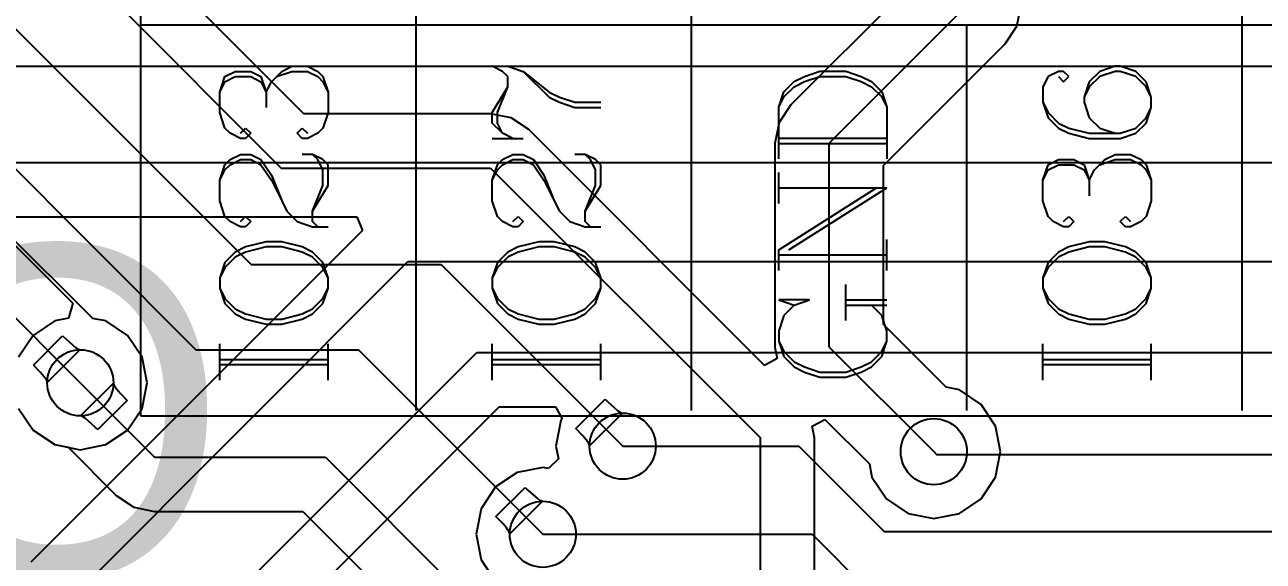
# Model space of a CAD drawing. Header units: millimetres. Extents: x 36 to 139, y 37 to 145.
# Drawn here: x 108.4 to 119.83, y 86.07 to 91.02 of the extents above; entities that cross this region are included whole.
import ezdxf

# ---------------------------------------------------------------- set-up
doc = ezdxf.new("R2010")
doc.units = ezdxf.units.MM
for name, color, linetype in [('BottomLayer', 5, 'Continuous'), ('MultiLayer', 9, 'Continuous'), ('TopLayer', 1, 'Continuous'), ('TopOverlay', 2, 'Continuous')]:
    doc.layers.add(name, color=color, linetype=linetype)

# ---------------------------------------------------------------- blocks, each defined once
blk = doc.blocks.new('HDR2X11_28')
at = {"layer": 'TopOverlay'}
for q in [(-1.27, 3.81), (26.67, -1.27)]:
    blk.add_line((26.67, 3.81), q, dxfattribs=at)

msp = doc.modelspace()

# ---------------------------------------------------------------- linework, layer by layer
at = {"layer": 'BottomLayer'}
for p, q in [((110.977, 90.201), (109.72, 91.458)), ((116.594, 91.407), (115.47, 90.283)), ((109.22, 91.251), (110.769, 89.701)), ((115.824, 89.93), (117.094, 91.2)), ((117.556, 91.008), (117.594, 91.2)), ((108.306, 90.997), (110.49, 88.812)), ((117.448, 90.846), (117.556, 91.008)), ((116.324, 89.723), (117.448, 90.846)), ((107.467, 90.539), (109.982, 88.025)), ((115.47, 90.283), (115.362, 90.121)), ((107.114, 90.186), (108.847, 88.453)), ((112.7, 90.201), (110.977, 90.201)), ((112.891, 90.163), (112.7, 90.201)), ((113.053, 90.055), (112.891, 90.163)), ((115.228, 87.88), (113.053, 90.055)), ((115.362, 90.121), (115.324, 89.93)), ((115.324, 89.93), (115.324, 88.05)), ((115.824, 88.05), (115.824, 89.93)), ((110.769, 89.701), (112.7, 89.701)), ((112.7, 89.701), (115.189, 87.212)), ((116.324, 88.257), (116.324, 89.723)), ((110.49, 88.812), (112.243, 88.812)), ((112.243, 88.812), (113.919, 87.136)), ((108.847, 88.453), (108.805, 88.315)), ((108.679, 88.29), (108.479, 88.156)), ((108.805, 88.315), (108.679, 88.29)), ((116.902, 87.679), (116.324, 88.257)), ((108.479, 88.156), (108.345, 87.956)), ((109.982, 88.025), (111.481, 88.025)), ((111.481, 88.025), (113.182, 86.323)), ((115.324, 88.05), (115.345, 87.943)), ((115.824, 88.05), (116.789, 87.085)), ((115.345, 87.943), (115.228, 87.88)), ((108.915, 87.72), (109.601, 87.034)), ((108.918, 87.415), (109.22, 87.717)), ((109.22, 87.717), (109.221, 87.71)), ((109.221, 87.71), (109.225, 87.7)), ((109.225, 87.7), (109.231, 87.689)), ((109.231, 87.689), (109.24, 87.676)), ((109.24, 87.676), (109.252, 87.661)), ((109.252, 87.661), (109.282, 87.625)), ((117.025, 87.655), (116.902, 87.679)), ((117.225, 87.521), (117.025, 87.655)), ((109.347, 87.557), (109.078, 87.288)), ((109.282, 87.625), (109.347, 87.557)), ((113.487, 87.299), (113.756, 87.568)), ((113.756, 87.568), (113.781, 87.544)), ((113.781, 87.544), (113.875, 87.461)), ((117.359, 87.321), (117.225, 87.521)), ((108.345, 87.484), (108.479, 87.284)), ((108.926, 87.414), (108.918, 87.415)), ((108.935, 87.41), (108.926, 87.414)), ((108.946, 87.404), (108.935, 87.41)), ((113.916, 87.441), (113.614, 87.139)), ((113.875, 87.461), (113.888, 87.452)), ((113.888, 87.452), (113.899, 87.446)), ((113.899, 87.446), (113.909, 87.442)), ((113.909, 87.442), (113.916, 87.441)), ((108.959, 87.395), (108.946, 87.404)), ((109.053, 87.312), (108.959, 87.395)), ((109.078, 87.288), (109.053, 87.312)), ((113.552, 87.231), (113.487, 87.299)), ((115.668, 87.32), (115.785, 87.382)), ((115.689, 87.212), (115.668, 87.32)), ((115.785, 87.382), (116.195, 86.972)), ((117.406, 87.085), (117.359, 87.321)), ((108.479, 87.284), (108.679, 87.15)), ((113.583, 87.195), (113.552, 87.231)), ((113.594, 87.18), (113.583, 87.195)), ((113.603, 87.167), (113.594, 87.18)), ((115.189, 85.485), (115.189, 87.212)), ((115.689, 85.826), (115.689, 87.212)), ((108.679, 87.15), (108.802, 87.126)), ((108.802, 87.126), (108.803, 87.125)), ((108.803, 87.125), (109.247, 86.681)), ((113.609, 87.155), (113.603, 87.167)), ((113.613, 87.146), (113.609, 87.155)), ((113.614, 87.139), (113.613, 87.146)), ((117.359, 86.849), (117.406, 87.085)), ((109.601, 87.034), (111.176, 87.034)), ((111.176, 87.034), (112.7, 85.51)), ((116.195, 86.972), (116.219, 86.849)), ((116.219, 86.849), (116.353, 86.649)), ((117.225, 86.649), (117.359, 86.849)), ((112.75, 86.486), (113.02, 86.755)), ((113.02, 86.755), (113.044, 86.731)), ((113.044, 86.731), (113.138, 86.648)), ((109.247, 86.681), (109.41, 86.572)), ((113.179, 86.628), (112.878, 86.326)), ((113.138, 86.648), (113.152, 86.639)), ((113.152, 86.639), (113.163, 86.633)), ((113.163, 86.633), (113.172, 86.629)), ((113.172, 86.629), (113.179, 86.628)), ((116.353, 86.649), (116.553, 86.515)), ((117.025, 86.515), (117.225, 86.649)), ((109.41, 86.572), (109.601, 86.534)), ((109.601, 86.534), (110.969, 86.534)), ((110.969, 86.534), (112.346, 85.157)), ((116.553, 86.515), (116.789, 86.468)), ((116.789, 86.468), (117.025, 86.515)), ((112.815, 86.418), (112.75, 86.486)), ((112.846, 86.382), (112.815, 86.418)), ((112.857, 86.367), (112.846, 86.382)), ((112.866, 86.354), (112.857, 86.367)), ((112.873, 86.343), (112.866, 86.354)), ((112.876, 86.333), (112.873, 86.343)), ((112.878, 86.326), (112.876, 86.333))]:
    msp.add_line(p, q, dxfattribs=at)
for centre in [(108.915, 87.72), (113.919, 87.136), (116.789, 87.085), (113.182, 86.323)]:
    msp.add_circle(centre, 0.305, dxfattribs=at)
at = {"layer": 'MultiLayer'}
for centre in [(108.915, 87.72), (113.919, 87.136), (116.789, 87.085), (113.182, 86.323)]:
    msp.add_circle(centre, 0.305, dxfattribs=at)
at = {"layer": 'TopLayer'}
for p, q in [((107.874, 90.641), (131.42, 90.641)), ((105.893, 89.752), (133.401, 89.752)), ((108.257, 89.252), (111.465, 89.252)), ((111.465, 89.252), (111.518, 89.125)), ((109.028, 88.315), (108.208, 89.135)), ((111.518, 89.125), (108.46, 86.067)), ((107.721, 88.914), (108.915, 87.72)), ((108.814, 85.713), (111.938, 88.838)), ((111.938, 88.838), (135.077, 88.838)), ((109.028, 88.314), (109.028, 88.315)), ((109.151, 88.29), (109.028, 88.314)), ((109.351, 88.156), (109.151, 88.29)), ((108.483, 87.883), (108.752, 88.152)), ((108.752, 88.152), (108.777, 88.128)), ((108.777, 88.128), (108.871, 88.045)), ((109.485, 87.956), (109.351, 88.156)), ((108.912, 88.025), (108.61, 87.723)), ((108.871, 88.045), (108.884, 88.036)), ((108.884, 88.036), (108.896, 88.03)), ((108.896, 88.03), (108.905, 88.026)), ((108.905, 88.026), (108.912, 88.025)), ((109.753, 85.18), (112.573, 87.999)), ((112.573, 87.999), (135.687, 87.999)), ((108.548, 87.815), (108.483, 87.883)), ((109.532, 87.72), (109.485, 87.956)), ((108.579, 87.779), (108.548, 87.815)), ((108.59, 87.764), (108.579, 87.779)), ((108.599, 87.751), (108.59, 87.764)), ((108.605, 87.74), (108.599, 87.751)), ((108.609, 87.73), (108.605, 87.74)), ((108.61, 87.723), (108.609, 87.73)), ((109.485, 87.484), (109.532, 87.72)), ((108.345, 87.484), (108.479, 87.284)), ((109.351, 87.284), (109.485, 87.484)), ((110.254, 84.973), (112.78, 87.499)), ((112.78, 87.499), (113.3, 87.499)), ((113.3, 87.499), (113.36, 87.387)), ((113.349, 87.372), (113.302, 87.136)), ((113.36, 87.387), (113.349, 87.372)), ((108.479, 87.284), (108.679, 87.15)), ((109.151, 87.15), (109.351, 87.284)), ((108.679, 87.15), (108.915, 87.103)), ((108.915, 87.103), (109.151, 87.15)), ((113.302, 87.136), (113.326, 87.019)), ((113.919, 87.136), (115.545, 87.136)), ((115.545, 87.136), (116.332, 86.348)), ((116.789, 87.085), (116.815, 87.06)), ((113.326, 87.019), (113.236, 86.929)), ((116.815, 87.06), (130.023, 87.06)), ((112.946, 86.893), (112.746, 86.759)), ((113.182, 86.94), (112.946, 86.893)), ((113.236, 86.929), (113.182, 86.94)), ((112.746, 86.759), (112.613, 86.559)), ((112.613, 86.559), (112.566, 86.323)), ((112.566, 86.323), (112.613, 86.087)), ((113.157, 86.348), (113.182, 86.323)), ((113.182, 86.323), (115.667, 86.323)), ((115.667, 86.323), (116.252, 85.739)), ((116.332, 86.348), (126.009, 86.348)), ((112.613, 86.087), (112.746, 85.887))]:
    msp.add_line(p, q, dxfattribs=at)
for centre in [(108.915, 87.72), (113.919, 87.136), (116.789, 87.085), (113.182, 86.323)]:
    msp.add_circle(centre, 0.305, dxfattribs=at)
at = {"layer": 'TopOverlay'}
for p, q in [((112.014, 91.022), (112.014, 99.658)), ((114.554, 91.022), (114.554, 99.658)), ((119.634, 91.022), (119.634, 99.658)), ((109.474, 87.415), (109.474, 91.022)), ((112.014, 87.466), (112.014, 91.022)), ((114.554, 87.466), (114.554, 91.022)), ((117.094, 87.466), (117.094, 91.022)), ((119.634, 87.466), (119.634, 91.022)), ((110.773, 90.592), (110.868, 90.64)), ((110.868, 90.64), (111.011, 90.64)), ((111.011, 90.64), (111.106, 90.592)), ((112.811, 90.592), (112.716, 90.64)), ((112.716, 90.64), (112.859, 90.64)), ((112.859, 90.64), (113.002, 90.592)), ((118.463, 90.64), (118.32, 90.592)), ((118.51, 90.64), (118.463, 90.64)), ((118.653, 90.592), (118.51, 90.64)), ((110.201, 90.402), (110.249, 90.545)), ((110.201, 90.402), (110.249, 90.497)), ((110.249, 90.545), (110.344, 90.592)), ((110.249, 90.497), (110.344, 90.545)), ((110.344, 90.592), (110.487, 90.592)), ((110.344, 90.545), (110.487, 90.545)), ((110.487, 90.592), (110.582, 90.545)), ((110.487, 90.545), (110.582, 90.497)), ((110.582, 90.545), (110.63, 90.402)), ((110.582, 90.497), (110.63, 90.402)), ((110.63, 90.402), (110.678, 90.497)), ((110.678, 90.497), (110.773, 90.592)), ((110.725, 90.545), (110.868, 90.592)), ((110.868, 90.592), (111.011, 90.592)), ((111.011, 90.592), (111.106, 90.545)), ((111.106, 90.592), (111.154, 90.545)), ((111.106, 90.545), (111.154, 90.497)), ((111.154, 90.545), (111.201, 90.402)), ((111.154, 90.497), (111.201, 90.402)), ((112.859, 90.545), (112.811, 90.592)), ((112.859, 90.45), (112.859, 90.545)), ((113.002, 90.592), (113.24, 90.402)), ((113.002, 90.592), (113.24, 90.354)), ((115.405, 90.404), (115.5, 90.499)), ((115.5, 90.499), (115.596, 90.546)), ((115.5, 90.451), (115.596, 90.499)), ((115.596, 90.546), (115.738, 90.594)), ((115.596, 90.499), (115.738, 90.546)), ((115.738, 90.594), (115.977, 90.594)), ((115.738, 90.546), (115.977, 90.546)), ((115.977, 90.594), (116.119, 90.546)), ((115.977, 90.546), (116.119, 90.499)), ((116.119, 90.546), (116.215, 90.499)), ((116.119, 90.499), (116.215, 90.451)), ((116.215, 90.499), (116.31, 90.404)), ((117.844, 90.545), (117.796, 90.45)), ((117.939, 90.592), (117.844, 90.545)), ((117.986, 90.592), (117.939, 90.592)), ((117.939, 90.545), (117.986, 90.497)), ((118.034, 90.545), (117.986, 90.592)), ((117.986, 90.497), (118.034, 90.545)), ((118.224, 90.497), (118.177, 90.354)), ((118.32, 90.592), (118.224, 90.497)), ((118.32, 90.545), (118.224, 90.45)), ((118.463, 90.592), (118.32, 90.545)), ((118.51, 90.592), (118.463, 90.592)), ((118.653, 90.545), (118.51, 90.592)), ((118.748, 90.497), (118.653, 90.592)), ((118.748, 90.45), (118.653, 90.545)), ((118.796, 90.354), (118.748, 90.497)), ((110.201, 90.212), (110.201, 90.402)), ((110.63, 90.402), (110.63, 90.259)), ((111.201, 90.402), (111.201, 90.212)), ((112.716, 90.212), (112.859, 90.45)), ((112.764, 90.212), (112.859, 90.45)), ((113.24, 90.402), (113.335, 90.354)), ((115.358, 90.261), (115.405, 90.404)), ((115.405, 90.356), (115.5, 90.451)), ((116.215, 90.451), (116.31, 90.356)), ((116.31, 90.404), (116.357, 90.261)), ((117.796, 90.45), (117.796, 90.307)), ((118.224, 90.45), (118.177, 90.354)), ((118.796, 90.354), (118.748, 90.45)), ((113.24, 90.354), (113.335, 90.307)), ((113.335, 90.354), (113.478, 90.307)), ((113.335, 90.307), (113.478, 90.259)), ((113.478, 90.307), (113.716, 90.307)), ((115.358, 90.261), (115.405, 90.356)), ((116.31, 90.356), (116.357, 90.261)), ((117.796, 90.307), (117.844, 90.164)), ((117.796, 90.307), (117.844, 90.212)), ((118.177, 90.354), (118.177, 90.307)), ((118.177, 90.307), (118.224, 90.164)), ((118.796, 90.259), (118.796, 90.354)), ((110.249, 90.069), (110.201, 90.212)), ((111.201, 90.212), (111.154, 90.069)), ((112.716, 90.116), (112.716, 90.212)), ((112.764, 90.116), (112.764, 90.212)), ((113.478, 90.259), (113.716, 90.259)), ((115.358, 89.785), (115.358, 90.261)), ((116.357, 90.261), (116.357, 89.785)), ((117.844, 90.212), (117.939, 90.116)), ((117.844, 90.164), (117.939, 90.069)), ((118.224, 90.164), (118.32, 90.069)), ((118.653, 90.069), (118.748, 90.164)), ((118.748, 90.116), (118.796, 90.259)), ((118.748, 90.164), (118.796, 90.259)), ((110.297, 90.021), (110.249, 90.069)), ((110.392, 90.021), (110.439, 90.069)), ((110.439, 90.069), (110.487, 90.021)), ((110.916, 90.021), (110.963, 90.069)), ((110.963, 90.069), (111.011, 90.021)), ((111.154, 90.069), (111.106, 90.021)), ((112.811, 90.021), (112.716, 90.116)), ((112.811, 90.021), (112.764, 90.116)), ((117.939, 90.116), (118.034, 90.069)), ((117.939, 90.069), (118.034, 90.021)), ((118.034, 90.069), (118.224, 90.021)), ((118.32, 90.069), (118.463, 90.021)), ((118.51, 90.021), (118.653, 90.069)), ((118.653, 90.021), (118.748, 90.116)), ((110.392, 89.973), (110.297, 90.021)), ((110.439, 89.973), (110.392, 89.973)), ((110.487, 90.021), (110.439, 89.973)), ((110.963, 89.973), (110.916, 90.021)), ((111.011, 89.973), (110.963, 89.973)), ((111.106, 90.021), (111.011, 89.973)), ((112.716, 89.973), (113.002, 89.973)), ((112.906, 89.973), (112.811, 90.021)), ((115.358, 89.975), (116.357, 89.975)), ((115.358, 89.927), (116.357, 89.927)), ((118.034, 90.021), (118.224, 89.973)), ((118.224, 90.021), (118.51, 90.021)), ((118.224, 89.973), (118.51, 89.973)), ((118.51, 89.973), (118.653, 90.021)), ((110.297, 89.778), (110.392, 89.826)), ((110.392, 89.826), (110.487, 89.826)), ((110.487, 89.826), (110.582, 89.778)), ((111.058, 89.826), (110.963, 89.826)), ((111.106, 89.778), (111.058, 89.826)), ((111.154, 89.778), (111.058, 89.826)), ((112.811, 89.778), (112.906, 89.826)), ((112.906, 89.826), (113.002, 89.826)), ((113.002, 89.826), (113.097, 89.778)), ((113.573, 89.826), (113.478, 89.826)), ((113.621, 89.778), (113.573, 89.826)), ((113.668, 89.778), (113.573, 89.826)), ((118.367, 89.778), (118.463, 89.826)), ((118.463, 89.826), (118.605, 89.826)), ((118.605, 89.826), (118.701, 89.778)), ((110.201, 89.588), (110.249, 89.731)), ((110.249, 89.731), (110.297, 89.778)), ((110.249, 89.683), (110.297, 89.731)), ((110.297, 89.731), (110.392, 89.778)), ((110.392, 89.778), (110.487, 89.778)), ((110.487, 89.778), (110.582, 89.731)), ((110.582, 89.778), (110.678, 89.635)), ((110.582, 89.731), (110.678, 89.588)), ((111.154, 89.683), (111.106, 89.778)), ((111.201, 89.731), (111.154, 89.778)), ((111.201, 89.54), (111.201, 89.731)), ((112.716, 89.588), (112.764, 89.731)), ((112.764, 89.731), (112.811, 89.778)), ((112.764, 89.683), (112.811, 89.731)), ((112.811, 89.731), (112.906, 89.778)), ((112.906, 89.778), (113.002, 89.778)), ((113.002, 89.778), (113.097, 89.731)), ((113.097, 89.778), (113.192, 89.635)), ((113.097, 89.731), (113.192, 89.588)), ((113.668, 89.683), (113.621, 89.778)), ((113.716, 89.731), (113.668, 89.778)), ((113.716, 89.54), (113.716, 89.731)), ((117.796, 89.588), (117.844, 89.731)), ((117.844, 89.731), (117.939, 89.778)), ((117.844, 89.683), (117.939, 89.731)), ((117.939, 89.778), (118.082, 89.778)), ((117.939, 89.731), (118.082, 89.731)), ((118.082, 89.778), (118.177, 89.731)), ((118.082, 89.731), (118.177, 89.683)), ((118.177, 89.731), (118.224, 89.588)), ((118.272, 89.683), (118.367, 89.778)), ((118.32, 89.731), (118.463, 89.778)), ((118.463, 89.778), (118.605, 89.778)), ((118.605, 89.778), (118.701, 89.731)), ((118.701, 89.778), (118.748, 89.731)), ((118.701, 89.731), (118.748, 89.683)), ((118.748, 89.731), (118.796, 89.588)), ((110.201, 89.588), (110.249, 89.683)), ((110.201, 89.397), (110.201, 89.588)), ((110.678, 89.635), (110.773, 89.397)), ((110.678, 89.588), (110.773, 89.397)), ((111.154, 89.54), (111.154, 89.683)), ((112.716, 89.588), (112.764, 89.683)), ((112.716, 89.397), (112.716, 89.588)), ((113.192, 89.635), (113.287, 89.397)), ((113.192, 89.588), (113.287, 89.397)), ((113.668, 89.54), (113.668, 89.683)), ((115.358, 89.375), (115.358, 89.661)), ((117.796, 89.588), (117.844, 89.683)), ((117.796, 89.397), (117.796, 89.588)), ((118.177, 89.683), (118.224, 89.588)), ((118.224, 89.588), (118.272, 89.683)), ((118.224, 89.588), (118.224, 89.445)), ((118.748, 89.683), (118.796, 89.588)), ((118.796, 89.588), (118.796, 89.397)), ((111.058, 89.302), (111.154, 89.54)), ((111.058, 89.302), (111.201, 89.54)), ((113.573, 89.302), (113.668, 89.54)), ((113.573, 89.302), (113.716, 89.54)), ((115.358, 88.947), (116.262, 89.518)), ((115.358, 89.518), (116.357, 89.518)), ((115.453, 88.947), (116.357, 89.518)), ((110.249, 89.255), (110.201, 89.397)), ((110.773, 89.397), (110.82, 89.302)), ((112.764, 89.255), (112.716, 89.397)), ((113.287, 89.397), (113.335, 89.302)), ((117.844, 89.255), (117.796, 89.397)), ((118.796, 89.397), (118.748, 89.255)), ((110.297, 89.207), (110.249, 89.255)), ((110.392, 89.207), (110.439, 89.255)), ((110.439, 89.255), (110.487, 89.207)), ((110.82, 89.302), (110.916, 89.207)), ((111.058, 89.207), (111.058, 89.302)), ((112.811, 89.207), (112.764, 89.255)), ((112.906, 89.207), (112.954, 89.255)), ((112.954, 89.255), (113.002, 89.207)), ((113.335, 89.302), (113.43, 89.207)), ((113.573, 89.207), (113.573, 89.302)), ((117.891, 89.207), (117.844, 89.255)), ((117.986, 89.207), (118.034, 89.255)), ((118.034, 89.255), (118.082, 89.207)), ((118.51, 89.207), (118.558, 89.255)), ((118.558, 89.255), (118.605, 89.207)), ((118.748, 89.255), (118.701, 89.207)), ((110.392, 89.159), (110.297, 89.207)), ((110.439, 89.159), (110.392, 89.159)), ((110.487, 89.207), (110.439, 89.159)), ((110.916, 89.207), (111.058, 89.159)), ((111.106, 89.159), (111.058, 89.207)), ((111.058, 89.159), (111.201, 89.159)), ((112.906, 89.159), (112.811, 89.207)), ((112.954, 89.159), (112.906, 89.159)), ((113.002, 89.207), (112.954, 89.159)), ((113.43, 89.207), (113.573, 89.159)), ((113.621, 89.159), (113.573, 89.207)), ((113.573, 89.159), (113.716, 89.159)), ((117.986, 89.159), (117.891, 89.207)), ((118.034, 89.159), (117.986, 89.159)), ((118.082, 89.207), (118.034, 89.159)), ((118.558, 89.159), (118.51, 89.207)), ((118.605, 89.159), (118.558, 89.159)), ((118.701, 89.207), (118.605, 89.159)), ((110.63, 89.021), (110.439, 88.974)), ((110.773, 89.021), (110.63, 89.021)), ((110.963, 88.974), (110.773, 89.021)), ((113.144, 89.021), (112.954, 88.974)), ((113.287, 89.021), (113.144, 89.021)), ((113.478, 88.974), (113.287, 89.021)), ((116.357, 88.756), (116.357, 89.042)), ((118.224, 89.021), (118.034, 88.974)), ((118.367, 89.021), (118.224, 89.021)), ((118.558, 88.974), (118.367, 89.021)), ((110.344, 88.926), (110.249, 88.831)), ((110.439, 88.974), (110.344, 88.926)), ((110.439, 88.926), (110.344, 88.878)), ((110.63, 88.974), (110.439, 88.926)), ((110.773, 88.974), (110.63, 88.974)), ((110.963, 88.926), (110.773, 88.974)), ((111.058, 88.926), (110.963, 88.974)), ((111.058, 88.878), (110.963, 88.926)), ((111.154, 88.831), (111.058, 88.926)), ((112.859, 88.926), (112.764, 88.831)), ((112.954, 88.974), (112.859, 88.926)), ((112.954, 88.926), (112.859, 88.878)), ((113.144, 88.974), (112.954, 88.926)), ((113.287, 88.974), (113.144, 88.974)), ((113.478, 88.926), (113.287, 88.974)), ((113.573, 88.926), (113.478, 88.974)), ((113.573, 88.878), (113.478, 88.926)), ((113.668, 88.831), (113.573, 88.926)), ((115.358, 88.756), (115.358, 88.947)), ((115.358, 88.899), (116.357, 88.899)), ((117.939, 88.926), (117.844, 88.831)), ((118.034, 88.974), (117.939, 88.926)), ((118.034, 88.926), (117.939, 88.878)), ((118.224, 88.974), (118.034, 88.926)), ((118.367, 88.974), (118.224, 88.974)), ((118.558, 88.926), (118.367, 88.974)), ((118.653, 88.926), (118.558, 88.974)), ((118.653, 88.878), (118.558, 88.926)), ((118.748, 88.831), (118.653, 88.926)), ((110.249, 88.831), (110.201, 88.688)), ((110.249, 88.783), (110.201, 88.688)), ((110.344, 88.878), (110.249, 88.783)), ((111.154, 88.783), (111.058, 88.878)), ((111.201, 88.688), (111.154, 88.831)), ((111.201, 88.688), (111.154, 88.783)), ((112.764, 88.831), (112.716, 88.688)), ((112.764, 88.783), (112.716, 88.688)), ((112.859, 88.878), (112.764, 88.783)), ((113.668, 88.783), (113.573, 88.878)), ((113.716, 88.688), (113.668, 88.831)), ((113.716, 88.688), (113.668, 88.783)), ((117.844, 88.831), (117.796, 88.688)), ((117.844, 88.783), (117.796, 88.688)), ((117.939, 88.878), (117.844, 88.783)), ((118.748, 88.783), (118.653, 88.878)), ((118.796, 88.688), (118.748, 88.831)), ((118.796, 88.688), (118.748, 88.783)), ((110.201, 88.688), (110.201, 88.593)), ((111.201, 88.593), (111.201, 88.688)), ((112.716, 88.688), (112.716, 88.593)), ((113.716, 88.593), (113.716, 88.688)), ((117.796, 88.688), (117.796, 88.593)), ((118.796, 88.593), (118.796, 88.688)), ((110.201, 88.593), (110.249, 88.45)), ((110.201, 88.593), (110.249, 88.498)), ((111.154, 88.45), (111.201, 88.593)), ((111.154, 88.498), (111.201, 88.593)), ((112.716, 88.593), (112.764, 88.45)), ((112.716, 88.593), (112.764, 88.498)), ((113.668, 88.45), (113.716, 88.593)), ((113.668, 88.498), (113.716, 88.593)), ((115.977, 88.294), (115.977, 88.628)), ((117.796, 88.593), (117.844, 88.45)), ((117.796, 88.593), (117.844, 88.498)), ((118.748, 88.45), (118.796, 88.593)), ((118.748, 88.498), (118.796, 88.593)), ((110.249, 88.498), (110.344, 88.402)), ((110.249, 88.45), (110.344, 88.355)), ((111.058, 88.402), (111.154, 88.498)), ((111.058, 88.355), (111.154, 88.45)), ((112.764, 88.498), (112.859, 88.402)), ((112.764, 88.45), (112.859, 88.355)), ((113.573, 88.402), (113.668, 88.498)), ((113.573, 88.355), (113.668, 88.45)), ((115.643, 88.485), (115.358, 88.485)), ((115.358, 88.485), (115.5, 88.437)), ((115.5, 88.437), (115.405, 88.342)), ((115.5, 88.437), (115.643, 88.485)), ((115.977, 88.485), (116.357, 88.485)), ((115.977, 88.437), (116.357, 88.437)), ((116.31, 88.342), (116.215, 88.437)), ((117.844, 88.498), (117.939, 88.402)), ((117.844, 88.45), (117.939, 88.355)), ((118.653, 88.402), (118.748, 88.498)), ((118.653, 88.355), (118.748, 88.45)), ((110.344, 88.402), (110.439, 88.355)), ((110.344, 88.355), (110.439, 88.307)), ((110.439, 88.355), (110.63, 88.307)), ((110.773, 88.307), (110.963, 88.355)), ((110.963, 88.355), (111.058, 88.402)), ((110.963, 88.307), (111.058, 88.355)), ((112.859, 88.402), (112.954, 88.355)), ((112.859, 88.355), (112.954, 88.307)), ((112.954, 88.355), (113.144, 88.307)), ((113.287, 88.307), (113.478, 88.355)), ((113.478, 88.355), (113.573, 88.402)), ((113.478, 88.307), (113.573, 88.355)), ((115.405, 88.342), (115.358, 88.199)), ((116.357, 88.199), (116.31, 88.342)), ((117.939, 88.402), (118.034, 88.355)), ((117.939, 88.355), (118.034, 88.307)), ((118.034, 88.355), (118.224, 88.307)), ((118.367, 88.307), (118.558, 88.355)), ((118.558, 88.355), (118.653, 88.402)), ((118.558, 88.307), (118.653, 88.355)), ((110.439, 88.307), (110.63, 88.26)), ((110.63, 88.307), (110.773, 88.307)), ((110.63, 88.26), (110.773, 88.26)), ((110.773, 88.26), (110.963, 88.307)), ((112.954, 88.307), (113.144, 88.26)), ((113.144, 88.307), (113.287, 88.307)), ((113.144, 88.26), (113.287, 88.26)), ((113.287, 88.26), (113.478, 88.307)), ((118.034, 88.307), (118.224, 88.26)), ((118.224, 88.307), (118.367, 88.307)), ((118.224, 88.26), (118.367, 88.26)), ((118.367, 88.26), (118.558, 88.307)), ((115.358, 88.199), (115.358, 88.104)), ((115.358, 88.104), (115.405, 87.961)), ((115.358, 88.104), (115.405, 88.009)), ((116.31, 87.961), (116.357, 88.104)), ((116.31, 88.009), (116.357, 88.104)), ((116.357, 88.104), (116.357, 88.199)), ((110.201, 87.745), (110.201, 88.079)), ((111.201, 87.745), (111.201, 88.079)), ((112.716, 87.745), (112.716, 88.079)), ((113.716, 87.745), (113.716, 88.079)), ((115.405, 88.009), (115.5, 87.914)), ((116.215, 87.914), (116.31, 88.009)), ((117.796, 87.745), (117.796, 88.079)), ((118.796, 87.745), (118.796, 88.079)), ((110.201, 87.936), (111.201, 87.936)), ((110.201, 87.888), (111.201, 87.888)), ((112.716, 87.936), (113.716, 87.936)), ((112.716, 87.888), (113.716, 87.888)), ((115.405, 87.961), (115.5, 87.866)), ((115.5, 87.914), (115.596, 87.866)), ((115.5, 87.866), (115.596, 87.818)), ((115.596, 87.866), (115.738, 87.818)), ((115.977, 87.818), (116.119, 87.866)), ((116.119, 87.866), (116.215, 87.914)), ((116.119, 87.818), (116.215, 87.866)), ((116.215, 87.866), (116.31, 87.961)), ((117.796, 87.936), (118.796, 87.936)), ((117.796, 87.888), (118.796, 87.888)), ((115.596, 87.818), (115.738, 87.771)), ((115.738, 87.818), (115.977, 87.818)), ((115.738, 87.771), (115.977, 87.771)), ((115.977, 87.771), (116.119, 87.818)), ((109.474, 87.415), (137.414, 87.415))]:
    msp.add_line(p, q, dxfattribs=at)

# ---------------------------------------------------------------- block references
at = {"rotation": 180}
msp.add_blockref('HDR2X11_28', (136.144, 94.832), dxfattribs=at)

# ---------------------------------------------------------------- texts
at = {"layer": 'TopOverlay'}
msp.add_text('LILYGO', height=3.048, dxfattribs=at).set_placement((95.555, 85.934))

doc.saveas('drawing.dxf')
